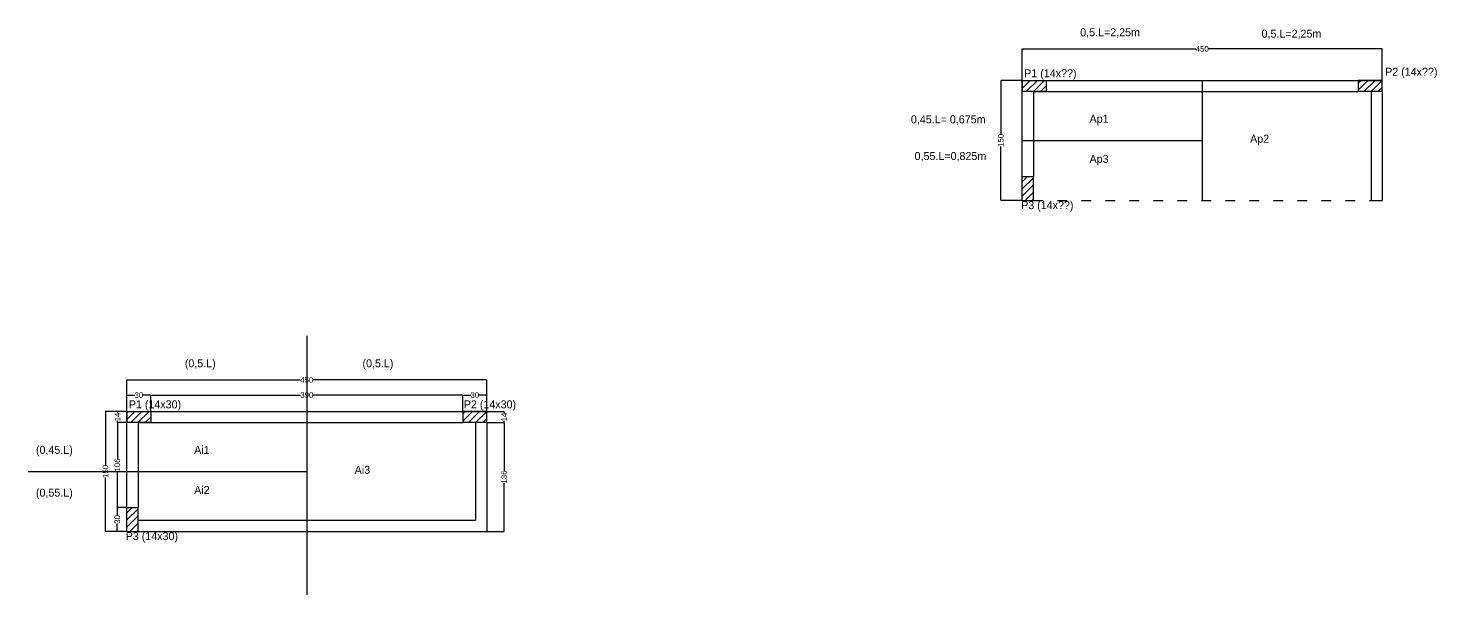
# Model space of a CAD drawing. Header units: centimetres. Extents: x -7745 to 883, y 487 to 2760.
# Drawn here: x -3699 to -1938, y 2051 to 2760 of the extents above; entities that cross this region are included whole.
import ezdxf

# ---------------------------------------------------------------- set-up
doc = ezdxf.new("R2010")
doc.units = ezdxf.units.CM
doc.linetypes.add('ACAD_ISO03W100', pattern=[30, 12, -18])
doc.layers.add('A-DETL', color=7, linetype='Continuous', lineweight=30, true_color=0x00a600)
for name, color, linetype in [('ARQUITETURA', 253, 'Continuous'), ('CARIMBO', 250, 'Continuous'), ('Cota', 5, 'Continuous'), ('PEÇAS ESTRUTURAIS', 1, 'Continuous')]:
    doc.layers.add(name, color=color, linetype=linetype)
doc.styles.add('Arial_1', font='arial.ttf', dxfattribs={"height": 7})
doc.styles.add('Century Gothic_B', font='GOTHICB.TTF', dxfattribs={"height": 0.15})
doc.dimstyles.get("Standard").update_dxf_attribs({"dimtxt": 7, "dimasz": 0.3, "dimexe": 0.18, "dimexo": 0.0625, "dimgap": 0.09, "dimtad": 0, "dimdec": 0, "dimzin": 0, "dimdsep": 46, "dimtxsty": 'Arial_1', "dimcen": 0.09, "dimadec": 0, "dimazin": 0, "dimtfac": 1, "dimtdec": 0, "dimtofl": 0, "dimtmove": 0, "dimatfit": 3, "dimfxl": 1, "dimtolj": 1, "dimtzin": 0, "dimarcsym": 2})

# ---------------------------------------------------------------- blocks, each defined once
blk = doc.blocks.new('*D50')
at = {"layer": 'Cota', "color": 0, "lineweight": -2, "transparency": 16777216}
for p, q in [((-3575.9, 2160.7), (-3588, 2160.7)), ((-3587.8, 2160.4), (-3587.8, 2150.8)), ((-3575.9, 2130.7), (-3588, 2130.7)), ((-3587.8, 2131), (-3587.8, 2140.6))]:
    blk.add_line(p, q, dxfattribs=at)
at = {"layer": 'Cota', "color": 0, "transparency": 16777216}
for points in [[(-3587.8, 2160.4), (-3587.7, 2160.4), (-3587.8, 2160.7)], [(-3587.8, 2131), (-3587.7, 2131), (-3587.8, 2130.7)]]:
    blk.add_solid(points, dxfattribs=at)
at = {"layer": 'Defpoints', "color": 0, "transparency": 16777216}
for p in [(-3587.8, 2160.7), (-3575.9, 2160.7), (-3575.9, 2130.7)]:
    blk.add_point(p, dxfattribs=at)
at = {"layer": 'Cota', "color": 0, "transparency": 16777216, "insert": (-3587.8, 2145.7), "char_height": 7, "attachment_point": 5, "rotation": 90, "style": 'Arial_1'}
blk.add_mtext('\\A1;30', dxfattribs=at)
blk = doc.blocks.new('*D51')
at = {"layer": 'Cota', "color": 0, "lineweight": -2, "transparency": 16777216}
for p, q in [((-3575.9, 2266.7), (-3587.9, 2266.7)), ((-3587.7, 2266.4), (-3587.7, 2221.2)), ((-3587.7, 2161), (-3587.7, 2206.2)), ((-3575.9, 2160.7), (-3587.9, 2160.7))]:
    blk.add_line(p, q, dxfattribs=at)
at = {"layer": 'Cota', "color": 0, "transparency": 16777216}
for points in [[(-3587.8, 2266.4), (-3587.7, 2266.4), (-3587.7, 2266.7)], [(-3587.8, 2161), (-3587.7, 2161), (-3587.7, 2160.7)]]:
    blk.add_solid(points, dxfattribs=at)
at = {"layer": 'Defpoints', "color": 0, "transparency": 16777216}
for p in [(-3575.9, 2266.7), (-3587.7, 2160.7), (-3575.9, 2160.7)]:
    blk.add_point(p, dxfattribs=at)
at = {"layer": 'Cota', "color": 0, "transparency": 16777216, "insert": (-3587.7, 2213.7), "char_height": 7, "attachment_point": 5, "rotation": 90, "style": 'Arial_1'}
blk.add_mtext('\\A1;106', dxfattribs=at)
blk = doc.blocks.new('*D52')
at = {"layer": 'Cota', "color": 0, "lineweight": -2, "transparency": 16777216}
for p, q in [((-3575.9, 2280.7), (-3587.9, 2280.7)), ((-3587.7, 2280.4), (-3587.7, 2278.4)), ((-3575.9, 2266.7), (-3587.9, 2266.7)), ((-3587.7, 2267), (-3587.7, 2268.9))]:
    blk.add_line(p, q, dxfattribs=at)
at = {"layer": 'Cota', "color": 0, "transparency": 16777216}
for points in [[(-3587.8, 2280.4), (-3587.7, 2280.4), (-3587.7, 2280.7)], [(-3587.8, 2267), (-3587.7, 2267), (-3587.7, 2266.7)]]:
    blk.add_solid(points, dxfattribs=at)
at = {"layer": 'Defpoints', "color": 0, "transparency": 16777216}
for p in [(-3575.9, 2280.7), (-3587.7, 2266.7), (-3575.9, 2266.7)]:
    blk.add_point(p, dxfattribs=at)
at = {"layer": 'Cota', "color": 0, "transparency": 16777216, "insert": (-3587.7, 2273.7), "char_height": 7, "attachment_point": 5, "rotation": 90, "style": 'Arial_1'}
blk.add_mtext('\\A1;14', dxfattribs=at)
blk = doc.blocks.new('*D53')
at = {"layer": 'Cota', "color": 0, "lineweight": -2, "transparency": 16777216}
for p, q in [((-3575.9, 2280.7), (-3575.9, 2301.2)), ((-3575.6, 2301), (-3565.9, 2301)), ((-3546.2, 2301), (-3555.8, 2301)), ((-3545.9, 2280.7), (-3545.9, 2301.2))]:
    blk.add_line(p, q, dxfattribs=at)
at = {"layer": 'Cota', "color": 0, "transparency": 16777216}
for points in [[(-3575.6, 2301.1), (-3575.6, 2301), (-3575.9, 2301)], [(-3546.2, 2301.1), (-3546.2, 2301), (-3545.9, 2301)]]:
    blk.add_solid(points, dxfattribs=at)
at = {"layer": 'Defpoints', "color": 0, "transparency": 16777216}
for p in [(-3545.9, 2301), (-3575.9, 2280.7), (-3545.9, 2280.7)]:
    blk.add_point(p, dxfattribs=at)
at = {"layer": 'Cota', "color": 0, "transparency": 16777216, "insert": (-3560.9, 2301), "char_height": 7, "attachment_point": 5, "style": 'Arial_1'}
blk.add_mtext('\\A1;30', dxfattribs=at)
blk = doc.blocks.new('*D54')
at = {"layer": 'Cota', "color": 0, "lineweight": -2, "transparency": 16777216}
for p, q in [((-3545.9, 2280.7), (-3545.9, 2301.4)), ((-3545.6, 2301.2), (-3358.7, 2301.2)), ((-3156.2, 2301.2), (-3343, 2301.2)), ((-3155.9, 2280.7), (-3155.9, 2301.4))]:
    blk.add_line(p, q, dxfattribs=at)
at = {"layer": 'Cota', "color": 0, "transparency": 16777216}
for points in [[(-3545.6, 2301.2), (-3545.6, 2301.1), (-3545.9, 2301.2)], [(-3156.2, 2301.2), (-3156.2, 2301.1), (-3155.9, 2301.2)]]:
    blk.add_solid(points, dxfattribs=at)
at = {"layer": 'Defpoints', "color": 0, "transparency": 16777216}
for p in [(-3545.9, 2301.2), (-3545.9, 2280.7), (-3155.9, 2280.7)]:
    blk.add_point(p, dxfattribs=at)
at = {"layer": 'Cota', "color": 0, "transparency": 16777216, "insert": (-3350.9, 2301.2), "char_height": 7, "attachment_point": 5, "style": 'Arial_1'}
blk.add_mtext('\\A1;390', dxfattribs=at)
blk = doc.blocks.new('*D55')
at = {"layer": 'Cota', "color": 0, "lineweight": -2, "transparency": 16777216}
for p, q in [((-3155.9, 2280.7), (-3155.9, 2301.4)), ((-3155.6, 2301.2), (-3145.9, 2301.2)), ((-3126.2, 2301.2), (-3135.8, 2301.2)), ((-3125.9, 2280.7), (-3125.9, 2301.4))]:
    blk.add_line(p, q, dxfattribs=at)
at = {"layer": 'Cota', "color": 0, "transparency": 16777216}
for points in [[(-3155.6, 2301.3), (-3155.6, 2301.2), (-3155.9, 2301.2)], [(-3126.2, 2301.3), (-3126.2, 2301.2), (-3125.9, 2301.2)]]:
    blk.add_solid(points, dxfattribs=at)
at = {"layer": 'Defpoints', "color": 0, "transparency": 16777216}
for p in [(-3155.9, 2301.2), (-3155.9, 2280.7), (-3125.9, 2280.7)]:
    blk.add_point(p, dxfattribs=at)
at = {"layer": 'Cota', "color": 0, "transparency": 16777216, "insert": (-3140.9, 2301.2), "char_height": 7, "attachment_point": 5, "style": 'Arial_1'}
blk.add_mtext('\\A1;30', dxfattribs=at)
blk = doc.blocks.new('*D56')
at = {"layer": 'Cota', "color": 0, "lineweight": -2, "transparency": 16777216}
for p, q in [((-3125.8, 2280.7), (-3104.1, 2280.7)), ((-3104.3, 2280.4), (-3104.3, 2278.4)), ((-3125.8, 2266.7), (-3104.1, 2266.7)), ((-3104.3, 2267), (-3104.3, 2268.9))]:
    blk.add_line(p, q, dxfattribs=at)
at = {"layer": 'Cota', "color": 0, "transparency": 16777216}
for points in [[(-3104.3, 2280.4), (-3104.2, 2280.4), (-3104.3, 2280.7)], [(-3104.3, 2267), (-3104.2, 2267), (-3104.3, 2266.7)]]:
    blk.add_solid(points, dxfattribs=at)
at = {"layer": 'Defpoints', "color": 0, "transparency": 16777216}
for p in [(-3125.9, 2280.7), (-3125.9, 2266.7), (-3104.3, 2266.7)]:
    blk.add_point(p, dxfattribs=at)
at = {"layer": 'Cota', "color": 0, "transparency": 16777216, "insert": (-3104.3, 2273.7), "char_height": 7, "attachment_point": 5, "rotation": 90, "style": 'Arial_1'}
blk.add_mtext('\\A1;14', dxfattribs=at)
blk = doc.blocks.new('*D57')
at = {"layer": 'Cota', "color": 0, "lineweight": -2, "transparency": 16777216}
for p, q in [((-3125.8, 2266.7), (-3104.1, 2266.7)), ((-3104.3, 2266.4), (-3104.3, 2206.2)), ((-3104.3, 2131), (-3104.3, 2191.2)), ((-3125.8, 2130.7), (-3104.1, 2130.7))]:
    blk.add_line(p, q, dxfattribs=at)
at = {"layer": 'Cota', "color": 0, "transparency": 16777216}
for points in [[(-3104.3, 2266.4), (-3104.2, 2266.4), (-3104.3, 2266.7)], [(-3104.3, 2131), (-3104.2, 2131), (-3104.3, 2130.7)]]:
    blk.add_solid(points, dxfattribs=at)
at = {"layer": 'Defpoints', "color": 0, "transparency": 16777216}
for p in [(-3125.9, 2266.7), (-3125.9, 2130.7), (-3104.3, 2130.7)]:
    blk.add_point(p, dxfattribs=at)
at = {"layer": 'Cota', "color": 0, "transparency": 16777216, "insert": (-3104.3, 2198.7), "char_height": 7, "attachment_point": 5, "rotation": 90, "style": 'Arial_1'}
blk.add_mtext('\\A1;136', dxfattribs=at)
blk = doc.blocks.new('*D49')
at = {"layer": 'Cota', "color": 0, "lineweight": -2, "transparency": 16777216}
for p, q in [((-3575.9, 2280.7), (-3575.9, 2320.3)), ((-3575.6, 2320.1), (-3358.8, 2320.1)), ((-3126.2, 2320.1), (-3342.9, 2320.1)), ((-3125.9, 2280.7), (-3125.9, 2320.3))]:
    blk.add_line(p, q, dxfattribs=at)
at = {"layer": 'Cota', "color": 0, "transparency": 16777216}
for points in [[(-3575.6, 2320.2), (-3575.6, 2320.1), (-3575.9, 2320.1)], [(-3126.2, 2320.2), (-3126.2, 2320.1), (-3125.9, 2320.1)]]:
    blk.add_solid(points, dxfattribs=at)
at = {"layer": 'Defpoints', "color": 0, "transparency": 16777216}
for p in [(-3125.9, 2320.1), (-3575.9, 2280.7), (-3125.9, 2280.7)]:
    blk.add_point(p, dxfattribs=at)
at = {"layer": 'Cota', "color": 0, "transparency": 16777216, "insert": (-3350.9, 2320.1), "char_height": 7, "attachment_point": 5, "style": 'Arial_1'}
blk.add_mtext('\\A1;450', dxfattribs=at)
blk = doc.blocks.new('*D58')
at = {"layer": 'Cota', "color": 0, "lineweight": -2, "transparency": 16777216}
for p, q in [((-3575.9, 2280.7), (-3602.8, 2280.7)), ((-3602.6, 2280.4), (-3602.6, 2213.2)), ((-3602.6, 2131), (-3602.6, 2198.2)), ((-3575.9, 2130.7), (-3602.8, 2130.7))]:
    blk.add_line(p, q, dxfattribs=at)
at = {"layer": 'Cota', "color": 0, "transparency": 16777216}
for points in [[(-3602.7, 2280.4), (-3602.6, 2280.4), (-3602.6, 2280.7)], [(-3602.7, 2131), (-3602.6, 2131), (-3602.6, 2130.7)]]:
    blk.add_solid(points, dxfattribs=at)
at = {"layer": 'Defpoints', "color": 0, "transparency": 16777216}
for p in [(-3602.6, 2280.7), (-3575.9, 2280.7), (-3575.9, 2130.7)]:
    blk.add_point(p, dxfattribs=at)
at = {"layer": 'Cota', "color": 0, "transparency": 16777216, "insert": (-3602.6, 2205.7), "char_height": 7, "attachment_point": 5, "rotation": 90, "style": 'Arial_1'}
blk.add_mtext('\\A1;150', dxfattribs=at)
blk = doc.blocks.new('*D100')
at = {"layer": 'Cota', "color": 0, "lineweight": -2, "transparency": 16777216}
for p, q in [((-2456.6, 2694.7), (-2456.6, 2734.3)), ((-2456.3, 2734.1), (-2239.6, 2734.1)), ((-2006.9, 2734.1), (-2223.7, 2734.1)), ((-2006.6, 2694.7), (-2006.6, 2734.3))]:
    blk.add_line(p, q, dxfattribs=at)
at = {"layer": 'Cota', "color": 0, "transparency": 16777216}
for points in [[(-2456.3, 2734.2), (-2456.3, 2734.1), (-2456.6, 2734.1)], [(-2006.9, 2734.2), (-2006.9, 2734.1), (-2006.6, 2734.1)]]:
    blk.add_solid(points, dxfattribs=at)
at = {"layer": 'Defpoints', "color": 0, "transparency": 16777216}
for p in [(-2006.6, 2734.1), (-2456.6, 2694.7), (-2006.6, 2694.7)]:
    blk.add_point(p, dxfattribs=at)
at = {"layer": 'Cota', "color": 0, "transparency": 16777216, "insert": (-2231.6, 2734.1), "char_height": 7, "attachment_point": 5, "style": 'Arial_1'}
blk.add_mtext('\\A1;450', dxfattribs=at)
blk = doc.blocks.new('*D109')
at = {"layer": 'Cota', "color": 0, "lineweight": -2, "transparency": 16777216}
for p, q in [((-2456.7, 2694.7), (-2483.6, 2694.7)), ((-2483.4, 2694.4), (-2483.4, 2627.1)), ((-2483.4, 2545), (-2483.4, 2612.2)), ((-2456.7, 2544.7), (-2483.6, 2544.7))]:
    blk.add_line(p, q, dxfattribs=at)
at = {"layer": 'Cota', "color": 0, "transparency": 16777216}
for points in [[(-2483.4, 2694.4), (-2483.3, 2694.4), (-2483.4, 2694.7)], [(-2483.4, 2545), (-2483.3, 2545), (-2483.4, 2544.7)]]:
    blk.add_solid(points, dxfattribs=at)
at = {"layer": 'Defpoints', "color": 0, "transparency": 16777216}
for p in [(-2483.4, 2694.7), (-2456.6, 2694.7), (-2456.6, 2544.7)]:
    blk.add_point(p, dxfattribs=at)
at = {"layer": 'Cota', "color": 0, "transparency": 16777216, "insert": (-2483.4, 2619.7), "char_height": 7, "attachment_point": 5, "rotation": 90, "style": 'Arial_1'}
blk.add_mtext('\\A1;150', dxfattribs=at)

msp = doc.modelspace()

# ---------------------------------------------------------------- hatches: boundary and pattern name
at = {"layer": 'CARIMBO'}
h = msp.add_hatch(dxfattribs=at)
h.set_pattern_fill('ANSI31', color=1, scale=2)
h.set_pattern_definition([(45, (1119.2396, 1043.0635), (-4.490128, 4.490128), [])])
h.paths.add_polyline_path([(-2426.6, 2694.7), (-2456.6, 2694.7), (-2456.6, 2680.7), (-2426.6, 2680.7)])
h.paths.add_polyline_path([(-2442.6, 2574.7), (-2456.6, 2574.7), (-2456.6, 2544.7), (-2442.6, 2544.7)])
h.paths.add_polyline_path([(-2006.6, 2694.7), (-2036.6, 2694.7), (-2036.6, 2680.7), (-2006.6, 2680.7)])
h = msp.add_hatch(dxfattribs=at)
h.set_pattern_fill('ANSI31', color=1, scale=2)
h.set_pattern_definition([(45, (4e-13, 629.082), (-4.490128, 4.490128), [])])
h.paths.add_polyline_path([(-3545.9, 2280.7), (-3575.9, 2280.7), (-3575.9, 2266.7), (-3545.9, 2266.7)])
h.paths.add_polyline_path([(-3561.9, 2160.7), (-3575.9, 2160.7), (-3575.9, 2130.7), (-3561.9, 2130.7)])
h.paths.add_polyline_path([(-3125.9, 2280.7), (-3155.9, 2280.7), (-3155.9, 2266.7), (-3125.9, 2266.7)])

# ---------------------------------------------------------------- linework, layer by layer
at = {"layer": 'A-DETL'}
for p, q in [((-2231.6, 2694.7), (-2231.6, 2544.7)), ((-2456.6, 2619.7), (-2231.6, 2619.7)), ((-3350.9, 2375.3), (-3350.9, 2051.4)), ((-3699.2, 2205.7), (-3350.9, 2205.7))]:
    msp.add_line(p, q, dxfattribs=at)
at = {"layer": 'ARQUITETURA'}
for p, q in [((-2456.6, 2544.7), (-2456.6, 2694.7)), ((-2456.6, 2694.7), (-2006.6, 2694.7)), ((-2442.6, 2680.7), (-2442.6, 2574.7)), ((-2442.6, 2680.7), (-2036.6, 2680.7)), ((-2020.6, 2680.7), (-2020.6, 2544.7)), ((-2006.6, 2680.7), (-2006.6, 2544.7)), ((-2020.6, 2544.7), (-2006.6, 2544.7)), ((-3575.9, 2130.7), (-3575.9, 2280.7)), ((-3575.9, 2280.7), (-3125.9, 2280.7)), ((-3561.9, 2266.7), (-3561.9, 2160.7)), ((-3561.9, 2266.7), (-3155.9, 2266.7)), ((-3139.9, 2266.7), (-3139.9, 2144.7)), ((-3125.9, 2266.7), (-3125.9, 2130.7)), ((-3561.9, 2144.7), (-3139.9, 2144.7)), ((-3561.9, 2130.7), (-3139.9, 2130.7)), ((-3139.9, 2130.7), (-3125.9, 2130.7))]:
    msp.add_line(p, q, dxfattribs=at)
at = {"layer": 'ARQUITETURA', "linetype": 'ACAD_ISO03W100'}
msp.add_line((-2442.6, 2544.7), (-2020.6, 2544.7), dxfattribs=at)
at = {"layer": 'CARIMBO', "linetype": 'ACAD_ISO03W100'}
for p, q in [((-2006.6, 2640.7), (-2006.6, 2544.7)), ((-3125.9, 2226.7), (-3125.9, 2130.7))]:
    msp.add_line(p, q, dxfattribs=at)
at = {"layer": 'Cota'}
for p, q in [((-2456.6, 2544.7), (-2456.6, 2558.7)), ((-3575.9, 2130.7), (-3575.9, 2144.7))]:
    msp.add_line(p, q, dxfattribs=at)
at = {"layer": 'PEÇAS ESTRUTURAIS'}
for p, q in [((-2456.6, 2694.7), (-2442.6, 2694.7)), ((-2456.6, 2694.7), (-2456.6, 2680.7)), ((-2456.6, 2694.7), (-2426.6, 2694.7)), ((-2426.6, 2694.7), (-2426.6, 2680.7)), ((-2006.6, 2694.7), (-2036.6, 2694.7)), ((-2036.6, 2694.7), (-2036.6, 2680.7)), ((-2006.6, 2680.7), (-2006.6, 2694.7)), ((-2426.6, 2680.7), (-2456.6, 2680.7)), ((-2006.6, 2680.7), (-2036.6, 2680.7)), ((-2456.6, 2544.7), (-2456.6, 2574.7)), ((-2456.6, 2574.7), (-2442.6, 2574.7)), ((-2442.6, 2544.7), (-2442.6, 2574.7)), ((-2456.6, 2544.7), (-2442.6, 2544.7)), ((-3575.9, 2280.7), (-3561.9, 2280.7)), ((-3575.9, 2280.7), (-3575.9, 2266.7)), ((-3575.9, 2280.7), (-3545.9, 2280.7)), ((-3545.9, 2280.7), (-3545.9, 2266.7)), ((-3125.9, 2280.7), (-3155.9, 2280.7)), ((-3155.9, 2280.7), (-3155.9, 2266.7)), ((-3125.9, 2266.7), (-3125.9, 2280.7)), ((-3545.9, 2266.7), (-3575.9, 2266.7)), ((-3125.9, 2266.7), (-3155.9, 2266.7)), ((-3575.9, 2130.7), (-3575.9, 2160.7)), ((-3575.9, 2160.7), (-3561.9, 2160.7)), ((-3561.9, 2130.7), (-3561.9, 2160.7)), ((-3575.9, 2130.7), (-3561.9, 2130.7))]:
    msp.add_line(p, q, dxfattribs=at)

# ---------------------------------------------------------------- texts
at = {"layer": 'A-DETL', "char_height": 10, "attachment_point": 1, "style": 'Century Gothic_B'}
for s, width, gutter_width, insert in [('{\\fCentury Gothic|b0|i0|c0|p34;0,5.L=2,25m}', 65.784, 1, (-2384.2, 2759.9)), ('{\\fCentury Gothic|b0|i0|c0|p34;0,5.L=2,25m}', 65.784, 1, (-2157.5, 2758.1)), ('{\\fCentury Gothic|b0|i0|c0|p34;0,45.L= 0,675m}', 101.699, 0, (-2595.8, 2651)), ('{\\fCentury Gothic|b0|i0|c0|p34;Ap1}', 65.784, 1, (-2372.5, 2651.7)), ('{\\fCentury Gothic|b0|i0|c0|p34;Ap2}', 65.784, 1, (-2171.8, 2626.7)), ('{\\fCentury Gothic|b0|i0|c0|p34;0,55.L=0,825m}', 65.784, 1, (-2591.2, 2605.1)), ('{\\fCentury Gothic|b0|i0|c0|p34;Ap3}', 65.784, 1, (-2372.5, 2601.5)), ('{\\fCentury Gothic|b0|i0|c0|p34;(0,5.L)}', 65.784, 1, (-3503.4, 2345.9)), ('{\\fCentury Gothic|b0|i0|c0|p34;(0,5.L)}', 65.784, 1, (-3281.3, 2345.9)), ('{\\fCentury Gothic|b0|i0|c0|p34;(0,45.L)}', 65.784, 1, (-3689.5, 2237.7)), ('{\\fCentury Gothic|b0|i0|c0|p34;Ai1}', 65.784, 1, (-3491.7, 2237.7)), ('{\\fCentury Gothic|b0|i0|c0|p34;Ai3}', 65.784, 1, (-3291.1, 2212.7)), ('{\\fCentury Gothic|b0|i0|c0|p34;(0,55.L)}', 65.784, 1, (-3689.5, 2184.2)), ('{\\fCentury Gothic|b0|i0|c0|p34;Ai2}', 65.784, 1, (-3491.7, 2187.5))]:
    msp.add_mtext_dynamic_manual_height_columns(s, width=width, gutter_width=gutter_width, heights=[0], dxfattribs=dict(at, insert=insert))
at = {"layer": 'CARIMBO', "char_height": 10, "attachment_point": 1, "style": 'Century Gothic_B'}
for s, width, insert in [('{\\fCentury Gothic|b0|i0|c0|p34;P1 (14x??)}', 73.859, (-2454.2, 2708.6)), ('{\\fCentury Gothic|b0|i0|c0|p34;P2 (14x??)}', 68.209, (-2003, 2710.5)), ('{\\fCentury Gothic|b0|i0|c0|p34;P3 (14x??)}', 69.327, (-2458, 2543.7)), ('{\\fCentury Gothic|b0|i0|c0|p34;P1 (14x30)}', 65.784, (-3573.4, 2294.6)), ('{\\fCentury Gothic|b0|i0|c0|p34;P2 (14x30)}', 68.209, (-3154.7, 2294.6)), ('{\\fCentury Gothic|b0|i0|c0|p34;P3 (14x30)}', 69.327, (-3577.3, 2129.8))]:
    msp.add_mtext_dynamic_manual_height_columns(s, width=width, gutter_width=1, heights=[0], dxfattribs=dict(at, insert=insert))

# ---------------------------------------------------------------- dimensions: what is measured, and where the dimension line sits
at = {"layer": 'Cota'}
for base, p1, p2, picture, middle in [((-2006.6, 2734.1), (-2456.6, 2694.7), (-2006.6, 2694.7), '*D100', (-2231.6, 2734.1)), ((-3125.9, 2320.1), (-3575.9, 2280.7), (-3125.9, 2280.7), '*D49', (-3350.9, 2320.1)), ((-3545.9, 2301), (-3575.9, 2280.7), (-3545.9, 2280.7), '*D53', (-3560.9, 2301)), ((-3545.9, 2301.2), (-3155.9, 2280.7), (-3545.9, 2280.7), '*D54', (-3350.9, 2301.2)), ((-3155.9, 2301.2), (-3125.9, 2280.7), (-3155.9, 2280.7), '*D55', (-3140.9, 2301.2))]:
    dim = msp.add_linear_dim(base=base, p1=p1, p2=p2, dimstyle='Standard', dxfattribs=at)
    dim.commit()
    dim.dimension.update_dxf_attribs({"geometry": picture, "text_midpoint": middle})
for base, p1, p2, picture, middle in [((-2483.4, 2694.7), (-2456.6, 2544.7), (-2456.6, 2694.7), '*D109', (-2483.4, 2619.7)), ((-3602.6, 2280.7), (-3575.9, 2130.7), (-3575.9, 2280.7), '*D58', (-3602.6, 2205.7)), ((-3587.7, 2266.7), (-3575.9, 2280.7), (-3575.9, 2266.7), '*D52', (-3587.7, 2273.7)), ((-3104.3, 2266.7), (-3125.9, 2280.7), (-3125.9, 2266.7), '*D56', (-3104.3, 2273.7)), ((-3587.7, 2160.7), (-3575.9, 2266.7), (-3575.9, 2160.7), '*D51', (-3587.7, 2213.7)), ((-3104.3, 2130.7), (-3125.9, 2266.7), (-3125.9, 2130.7), '*D57', (-3104.3, 2198.7)), ((-3587.8, 2160.7), (-3575.9, 2130.7), (-3575.9, 2160.7), '*D50', (-3587.8, 2145.7))]:
    dim = msp.add_linear_dim(base=base, p1=p1, p2=p2, angle=90, dimstyle='Standard', dxfattribs=at)
    dim.commit()
    dim.dimension.update_dxf_attribs({"geometry": picture, "text_midpoint": middle})

doc.saveas('drawing.dxf')
